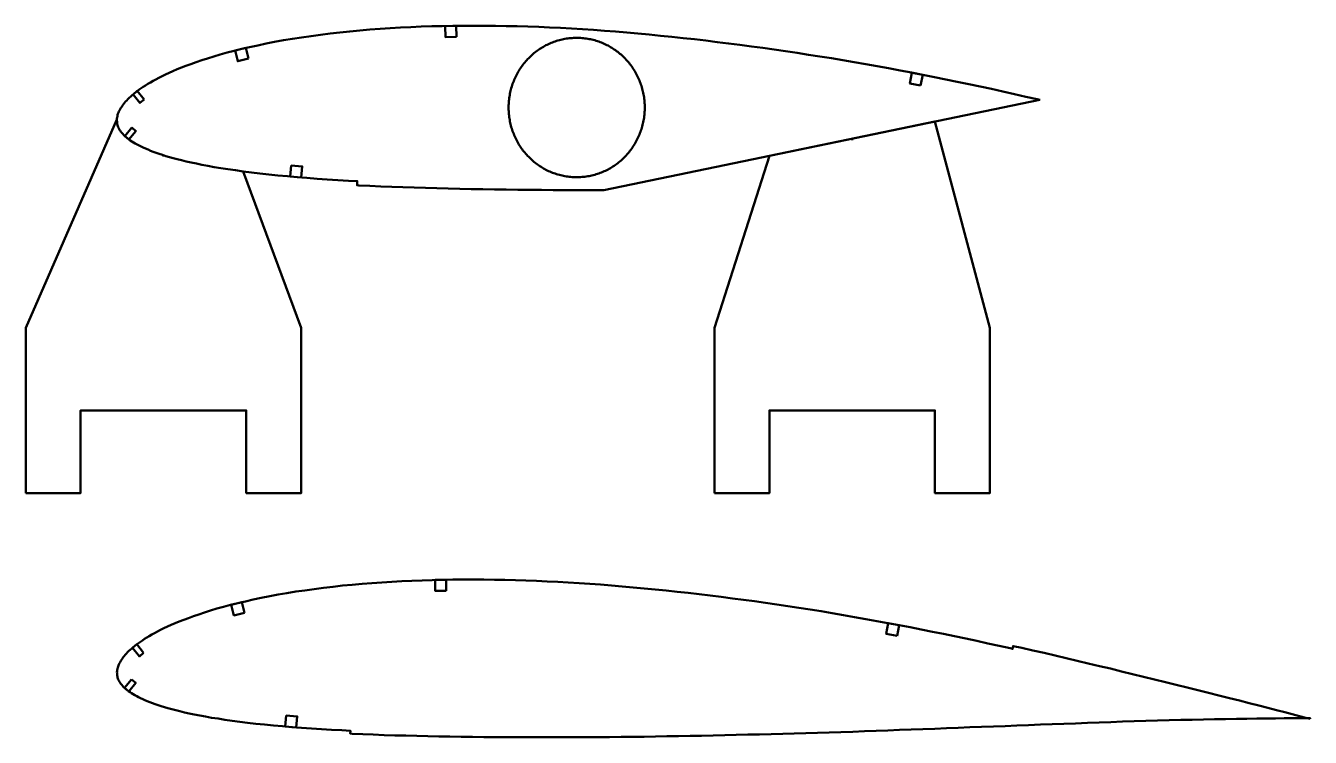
# Model space of a CAD drawing. Header units: metres. Extents: x -32 to 1074, y -15727 to -24.
# Drawn here: x -32 to 434.3, y -15128.7 to -14870.3 of the extents above; entities that cross this region are included whole.
import ezdxf

# ---------------------------------------------------------------- set-up
doc = ezdxf.new("R2010")
doc.units = ezdxf.units.M
doc.layers.add('Layer', color=7, linetype='Continuous', lineweight=50)

msp = doc.modelspace()

# ---------------------------------------------------------------- linework, layer by layer
at = {"layer": 'Layer', "color": 1}
for p, q in [((268.05, -14911.3), (268.05, -14911.8)), ((18.05, -14917.33), (18.05, -14917.83))]:
    msp.add_line(p, q, dxfattribs=at)
at = {"layer": 'Layer'}
for points in [[(336.11, -14897.19), (336.11, -14897.19), (335.23, -14896.99), (331.08, -14896.06), (326.93, -14895.12), (322.79, -14894.19), (318.65, -14893.27), (314.5, -14892.38), (310.35, -14891.52), (306.19, -14890.67), (302.03, -14889.82), (297.88, -14888.96), (293.73, -14888.13), (289.58, -14887.32), (285.42, -14886.54), (281.26, -14885.77), (277.1, -14885.02), (272.95, -14884.26), (268.8, -14883.53), (264.65, -14882.82), (260.5, -14882.13), (256.34, -14881.48), (252.18, -14880.83), (248.03, -14880.19), (243.89, -14879.56), (239.74, -14878.95), (235.6, -14878.37), (231.46, -14877.81), (227.32, -14877.27), (223.18, -14876.73), (219.05, -14876.21), (214.93, -14875.71), (210.81, -14875.23), (206.69, -14874.78), (202.58, -14874.35), (198.47, -14873.93), (194.38, -14873.52), (190.29, -14873.14), (186.22, -14872.78), (182.17, -14872.44), (178.14, -14872.13), (174.13, -14871.84), (170.13, -14871.57), (166.15, -14871.33), (162.18, -14871.11), (158.22, -14870.92), (154.26, -14870.76), (150.32, -14870.61), (146.4, -14870.49), (142.48, -14870.4), (138.58, -14870.33), (134.69, -14870.29), (130.81, -14870.29), (126.94, -14870.3), (123.09, -14870.35), (119.26, -14870.42), (115.44, -14870.52), (111.65, -14870.64), (107.86, -14870.8), (104.11, -14870.98), (100.38, -14871.2), (96.66, -14871.45), (92.98, -14871.73), (89.32, -14872.03), (85.7, -14872.36), (82.12, -14872.73), (78.58, -14873.15), (75.07, -14873.59), (71.61, -14874.05), (68.21, -14874.52), (64.88, -14875.03), (61.61, -14875.59), (58.42, -14876.18), (55.3, -14876.81), (52.27, -14877.44), (49.32, -14878.08), (46.49, -14878.72), (43.77, -14879.38), (41.17, -14880.05), (38.68, -14880.75), (36.32, -14881.45), (34.07, -14882.15), (31.94, -14882.85), (29.92, -14883.53), (28.02, -14884.2), (26.23, -14884.85), (24.55, -14885.49), (22.98, -14886.13), (21.5, -14886.76), (20.11, -14887.38), (18.81, -14887.99), (17.58, -14888.59), (16.42, -14889.19), (15.33, -14889.77), (14.3, -14890.34), (13.33, -14890.89), (12.41, -14891.44), (11.55, -14891.96), (10.73, -14892.49), (9.96, -14893), (9.23, -14893.51), (8.55, -14894.01), (7.89, -14894.51), (7.29, -14894.99), (6.71, -14895.48), (6.17, -14895.96), (5.66, -14896.44), (5.18, -14896.92), (4.73, -14897.39), (4.31, -14897.85), (3.91, -14898.32), (3.55, -14898.78), (3.21, -14899.23), (2.89, -14899.69), (2.6, -14900.14), (2.32, -14900.6), (2.08, -14901.03), (1.86, -14901.44), (1.69, -14901.83), (1.55, -14902.24), (1.43, -14902.68), (1.34, -14903.12), (1.25, -14903.59), (1.19, -14903.95), (1.15, -14904.38), (1.18, -14904.71), (1.2, -14905.15), (1.24, -14905.58), (1.29, -14905.98), (1.37, -14906.38), (1.47, -14906.77), (1.62, -14907.17), (1.8, -14907.55), (2.03, -14907.96), (2.29, -14908.36), (2.59, -14908.78), (2.92, -14909.19), (3.27, -14909.59), (3.64, -14909.99), (4.05, -14910.38), (4.5, -14910.78), (4.96, -14911.16), (5.47, -14911.55), (6, -14911.93), (6.57, -14912.3), (7.18, -14912.68), (7.82, -14913.05), (8.5, -14913.43), (9.21, -14913.81), (9.95, -14914.18), (10.74, -14914.56), (11.57, -14914.93), (12.45, -14915.3), (13.38, -14915.68), (14.37, -14916.06), (15.41, -14916.44), (16.5, -14916.83), (17.66, -14917.21), (18.89, -14917.6), (20.2, -14917.99), (21.59, -14918.38), (23.08, -14918.76), (24.66, -14919.16), (26.34, -14919.57), (28.12, -14919.98), (30.02, -14920.38), (32.04, -14920.79), (34.19, -14921.2), (36.47, -14921.6), (38.9, -14921.99), (41.47, -14922.37), (44.18, -14922.77), (47.01, -14923.18), (49.97, -14923.57), (53.06, -14923.94), (56.27, -14924.29), (59.59, -14924.62), (63.02, -14924.93), (66.54, -14925.25), (70.13, -14925.57), (73.79, -14925.86), (77.52, -14926.12), (81.32, -14926.35), (85.17, -14926.56), (88.4, -14926.73), (88.32, -14928.22), (88.99, -14928.26), (92.94, -14928.46), (96.92, -14928.65), (100.94, -14928.82), (104.98, -14928.96), (109.06, -14929.08), (113.16, -14929.21), (117.28, -14929.33), (121.43, -14929.44), (125.6, -14929.54), (129.78, -14929.62), (133.99, -14929.69), (138.21, -14929.75), (142.44, -14929.8), (146.69, -14929.85), (150.96, -14929.89), (155.23, -14929.92), (159.51, -14929.95), (163.81, -14929.97), (168.11, -14929.98), (172.41, -14929.99), (177.95, -14929.98), (336.11, -14897.19)], [(336.11, -14897.19), (336.11, -14897.19), (335.23, -14896.99), (331.08, -14896.06), (326.93, -14895.12), (322.79, -14894.19), (318.65, -14893.27), (314.5, -14892.38), (310.35, -14891.52), (306.19, -14890.67), (302.03, -14889.82), (297.88, -14888.96), (293.73, -14888.13), (289.58, -14887.32), (285.42, -14886.54), (281.26, -14885.77), (277.1, -14885.02), (272.95, -14884.26), (268.8, -14883.53), (264.65, -14882.82), (260.5, -14882.13), (256.34, -14881.48), (252.18, -14880.83), (248.03, -14880.19), (243.89, -14879.56), (239.74, -14878.95), (235.6, -14878.37), (231.46, -14877.81), (227.32, -14877.27), (223.18, -14876.73), (219.05, -14876.21), (214.93, -14875.71), (210.81, -14875.23), (206.69, -14874.78), (202.58, -14874.35), (198.47, -14873.93), (194.38, -14873.52), (190.29, -14873.14), (186.22, -14872.78), (182.17, -14872.44), (178.14, -14872.13), (174.13, -14871.84), (170.13, -14871.57), (166.15, -14871.33), (162.18, -14871.11), (158.22, -14870.92), (154.26, -14870.76), (150.32, -14870.61), (146.4, -14870.49), (142.48, -14870.4), (138.58, -14870.33), (134.69, -14870.29), (130.81, -14870.29), (126.94, -14870.3), (123.09, -14870.35), (119.26, -14870.42), (115.44, -14870.52), (111.65, -14870.64), (107.86, -14870.8), (104.11, -14870.98), (100.38, -14871.2), (96.66, -14871.45), (92.98, -14871.73), (89.32, -14872.03), (85.7, -14872.36), (82.12, -14872.73), (78.58, -14873.15), (75.07, -14873.59), (71.61, -14874.05), (68.21, -14874.52), (64.88, -14875.03), (61.61, -14875.59), (58.42, -14876.18), (55.3, -14876.81), (52.27, -14877.44), (49.32, -14878.08), (46.49, -14878.72), (43.77, -14879.38), (41.17, -14880.05), (38.68, -14880.75), (36.32, -14881.45), (34.07, -14882.15), (31.94, -14882.85), (29.92, -14883.53), (28.02, -14884.2), (26.23, -14884.85), (24.55, -14885.49), (22.98, -14886.13), (21.5, -14886.76), (20.11, -14887.38), (18.81, -14887.99), (17.58, -14888.59), (16.42, -14889.19), (15.33, -14889.77), (14.3, -14890.34), (13.33, -14890.89), (12.41, -14891.44), (11.55, -14891.96), (10.73, -14892.49), (9.96, -14893), (9.23, -14893.51), (8.55, -14894.01), (7.89, -14894.51), (7.29, -14894.99), (6.71, -14895.48), (6.17, -14895.96), (5.66, -14896.44), (5.18, -14896.92), (4.73, -14897.39), (4.31, -14897.85), (3.91, -14898.32), (3.55, -14898.78), (3.21, -14899.23), (2.89, -14899.69), (2.6, -14900.14), (2.32, -14900.6), (2.08, -14901.03), (1.86, -14901.44), (1.69, -14901.83), (1.55, -14902.24), (1.43, -14902.68), (1.34, -14903.12), (1.25, -14903.59), (1.19, -14903.95), (1.15, -14904.38), (1.18, -14904.71), (1.2, -14905.15), (1.24, -14905.58), (1.29, -14905.98), (1.37, -14906.38), (1.47, -14906.77), (1.62, -14907.17), (1.8, -14907.55), (2.03, -14907.96), (2.29, -14908.36), (2.59, -14908.78), (2.92, -14909.19), (3.27, -14909.59), (3.64, -14909.99), (4.05, -14910.38), (4.5, -14910.78), (4.96, -14911.16), (5.47, -14911.55), (6, -14911.93), (6.57, -14912.3), (7.18, -14912.68), (7.82, -14913.05), (8.5, -14913.43), (9.21, -14913.81), (9.95, -14914.18), (10.74, -14914.56), (11.57, -14914.93), (12.45, -14915.3), (13.38, -14915.68), (14.37, -14916.06), (15.41, -14916.44), (16.5, -14916.83), (17.66, -14917.21), (18.89, -14917.6), (20.2, -14917.99), (21.59, -14918.38), (23.08, -14918.76), (24.66, -14919.16), (26.34, -14919.57), (28.12, -14919.98), (30.02, -14920.38), (32.04, -14920.79), (34.19, -14921.2), (36.47, -14921.6), (38.9, -14921.99), (41.47, -14922.37), (44.18, -14922.77), (47.01, -14923.18), (49.97, -14923.57), (53.06, -14923.94), (56.27, -14924.29), (59.59, -14924.62), (63.02, -14924.93), (66.54, -14925.25), (70.13, -14925.57), (73.79, -14925.86), (77.52, -14926.12), (81.32, -14926.35), (85.17, -14926.56), (88.4, -14926.73), (88.32, -14928.22), (88.99, -14928.26), (92.94, -14928.46), (96.92, -14928.65), (100.94, -14928.82), (104.98, -14928.96), (109.06, -14929.08), (113.16, -14929.21), (117.28, -14929.33), (121.43, -14929.44), (125.6, -14929.54), (129.78, -14929.62), (133.99, -14929.69), (138.21, -14929.75), (142.44, -14929.8), (146.69, -14929.85), (150.96, -14929.89), (155.23, -14929.92), (159.51, -14929.95), (163.81, -14929.97), (168.11, -14929.98), (172.41, -14929.99), (177.95, -14929.98), (336.11, -14897.19)], [(192.76, -14900), (192.75, -14899.47), (192.74, -14898.94), (192.71, -14898.41), (192.67, -14897.88), (192.62, -14897.35), (192.56, -14896.82), (192.49, -14896.29), (192.41, -14895.77), (192.32, -14895.24), (192.22, -14894.72), (192.1, -14894.2), (191.98, -14893.69), (191.84, -14893.17), (191.7, -14892.66), (191.54, -14892.16), (191.38, -14891.65), (191.2, -14891.15), (191.01, -14890.66), (190.82, -14890.16), (190.61, -14889.68), (190.39, -14889.19), (190.17, -14888.72), (189.93, -14888.24), (189.68, -14887.77), (189.43, -14887.31), (189.16, -14886.85), (188.89, -14886.4), (188.6, -14885.96), (188.31, -14885.52), (188.01, -14885.09), (187.7, -14884.66), (187.38, -14884.24), (187.05, -14883.83), (186.72, -14883.42), (186.37, -14883.02), (186.02, -14882.63), (185.66, -14882.25), (185.29, -14881.88), (184.92, -14881.51), (184.53, -14881.15), (184.14, -14880.8), (183.74, -14880.46), (183.34, -14880.12), (182.93, -14879.8), (182.51, -14879.48), (182.09, -14879.18), (181.66, -14878.88), (181.22, -14878.59), (180.78, -14878.31), (180.33, -14878.04), (179.88, -14877.78), (179.42, -14877.54), (178.95, -14877.3), (178.48, -14877.07), (178.01, -14876.85), (177.53, -14876.64), (177.05, -14876.44), (176.57, -14876.25), (176.08, -14876.07), (175.58, -14875.9), (175.09, -14875.75), (174.59, -14875.6), (174.09, -14875.47), (173.58, -14875.34), (173.07, -14875.23), (172.57, -14875.13), (172.05, -14875.03), (171.54, -14874.95), (171.03, -14874.88), (170.51, -14874.82), (169.99, -14874.78), (169.47, -14874.74), (168.96, -14874.72), (168.44, -14874.7), (167.92, -14874.7), (167.4, -14874.71), (166.88, -14874.73), (166.36, -14874.76), (165.84, -14874.8), (165.33, -14874.85), (164.81, -14874.92), (164.3, -14874.99), (163.78, -14875.08), (163.27, -14875.17), (162.76, -14875.28), (162.26, -14875.4), (161.76, -14875.53), (161.25, -14875.67), (160.76, -14875.82), (160.26, -14875.99), (159.77, -14876.16), (159.28, -14876.34), (158.8, -14876.54), (158.32, -14876.74), (157.84, -14876.95), (157.37, -14877.18), (156.91, -14877.41), (156.45, -14877.66), (155.99, -14877.91), (155.54, -14878.18), (155.1, -14878.45), (154.66, -14878.73), (154.22, -14879.03), (153.8, -14879.33), (153.37, -14879.64), (152.96, -14879.96), (152.55, -14880.29), (152.15, -14880.63), (151.76, -14880.97), (151.37, -14881.33), (150.99, -14881.69), (150.62, -14882.06), (150.25, -14882.44), (149.9, -14882.83), (149.55, -14883.22), (149.21, -14883.62), (148.88, -14884.03), (148.55, -14884.45), (148.24, -14884.87), (147.93, -14885.3), (147.63, -14885.74), (147.35, -14886.18), (147.07, -14886.63), (146.8, -14887.08), (146.54, -14887.54), (146.29, -14888.01), (146.04, -14888.48), (145.81, -14888.95), (145.59, -14889.43), (145.38, -14889.92), (145.18, -14890.41), (144.99, -14890.9), (144.8, -14891.4), (144.63, -14891.9), (144.47, -14892.41), (144.32, -14892.92), (144.18, -14893.43), (144.05, -14893.94), (143.93, -14894.46), (143.82, -14894.98), (143.73, -14895.5), (143.64, -14896.03), (143.56, -14896.55), (143.5, -14897.08), (143.44, -14897.61), (143.4, -14898.14), (143.37, -14898.67), (143.35, -14899.2), (143.33, -14899.73), (143.33, -14900.27), (143.35, -14900.8), (143.37, -14901.33), (143.4, -14901.86), (143.44, -14902.39), (143.5, -14902.92), (143.56, -14903.45), (143.64, -14903.97), (143.73, -14904.5), (143.82, -14905.02), (143.93, -14905.54), (144.05, -14906.06), (144.18, -14906.57), (144.32, -14907.08), (144.47, -14907.59), (144.63, -14908.1), (144.8, -14908.6), (144.99, -14909.1), (145.18, -14909.59), (145.38, -14910.08), (145.59, -14910.57), (145.81, -14911.05), (146.04, -14911.52), (146.29, -14911.99), (146.54, -14912.46), (146.8, -14912.92), (147.07, -14913.37), (147.35, -14913.82), (147.63, -14914.26), (147.93, -14914.7), (148.24, -14915.13), (148.55, -14915.55), (148.88, -14915.97), (149.21, -14916.38), (149.55, -14916.78), (149.9, -14917.17), (150.25, -14917.56), (150.62, -14917.94), (150.99, -14918.31), (151.37, -14918.67), (151.76, -14919.03), (152.15, -14919.37), (152.55, -14919.71), (152.96, -14920.04), (153.37, -14920.36), (153.8, -14920.67), (154.22, -14920.97), (154.66, -14921.27), (155.1, -14921.55), (155.54, -14921.82), (155.99, -14922.09), (156.45, -14922.34), (156.91, -14922.59), (157.37, -14922.82), (157.84, -14923.05), (158.32, -14923.26), (158.8, -14923.46), (159.28, -14923.66), (159.77, -14923.84), (160.26, -14924.01), (160.76, -14924.18), (161.25, -14924.33), (161.76, -14924.47), (162.26, -14924.6), (162.76, -14924.72), (163.27, -14924.83), (163.78, -14924.92), (164.3, -14925.01), (164.81, -14925.08), (165.33, -14925.15), (165.84, -14925.2), (166.36, -14925.24), (166.88, -14925.27), (167.4, -14925.29), (167.92, -14925.3), (168.44, -14925.3), (168.96, -14925.28), (169.47, -14925.26), (169.99, -14925.22), (170.51, -14925.18), (171.03, -14925.12), (171.54, -14925.05), (172.05, -14924.97), (172.57, -14924.87), (173.07, -14924.77), (173.58, -14924.66), (174.09, -14924.53), (174.59, -14924.4), (175.09, -14924.25), (175.58, -14924.1), (176.08, -14923.93), (176.57, -14923.75), (177.05, -14923.56), (177.53, -14923.36), (178.01, -14923.15), (178.48, -14922.93), (178.95, -14922.7), (179.42, -14922.46), (179.88, -14922.22), (180.33, -14921.96), (180.78, -14921.69), (181.22, -14921.41), (181.66, -14921.12), (182.09, -14920.82), (182.51, -14920.52), (182.93, -14920.2), (183.34, -14919.88), (183.74, -14919.54), (184.14, -14919.2), (184.53, -14918.85), (184.92, -14918.49), (185.29, -14918.12), (185.66, -14917.75), (186.02, -14917.37), (186.37, -14916.98), (186.72, -14916.58), (187.05, -14916.17), (187.38, -14915.76), (187.7, -14915.34), (188.01, -14914.91), (188.31, -14914.48), (188.6, -14914.04), (188.89, -14913.6), (189.16, -14913.15), (189.43, -14912.69), (189.68, -14912.23), (189.93, -14911.76), (190.17, -14911.28), (190.39, -14910.81), (190.61, -14910.32), (190.82, -14909.84), (191.01, -14909.34), (191.2, -14908.85), (191.38, -14908.35), (191.54, -14907.84), (191.7, -14907.34), (191.84, -14906.83), (191.98, -14906.31), (192.1, -14905.8), (192.22, -14905.28), (192.32, -14904.76), (192.41, -14904.23), (192.49, -14903.71), (192.56, -14903.18), (192.62, -14902.65), (192.67, -14902.12), (192.71, -14901.59), (192.74, -14901.06), (192.75, -14900.53), (192.76, -14900)], [(434.26, -15121.96), (432.77, -15121.58), (430.39, -15120.96), (427.81, -15120.29), (425.05, -15119.57), (422.09, -15118.82), (418.94, -15118.01), (415.64, -15117.15), (412.2, -15116.26), (408.63, -15115.35), (404.96, -15114.43), (401.2, -15113.5), (397.38, -15112.54), (393.52, -15111.57), (389.62, -15110.58), (385.69, -15109.6), (381.74, -15108.63), (377.76, -15107.67), (373.78, -15106.69), (369.79, -15105.7), (365.79, -15104.71), (361.79, -15103.73), (357.78, -15102.78), (353.76, -15101.84), (349.74, -15100.9), (345.73, -15099.93), (341.71, -15098.97), (337.7, -15098.02), (333.68, -15097.1), (329.65, -15096.2), (326.47, -15095.51), (326.25, -15096.54), (325.38, -15096.35), (321.35, -15095.47), (317.32, -15094.57), (313.3, -15093.69), (309.27, -15092.81), (305.25, -15091.97), (301.21, -15091.15), (297.17, -15090.35), (293.13, -15089.54), (289.09, -15088.73), (285.06, -15087.94), (281.03, -15087.17), (276.99, -15086.44), (272.95, -15085.71), (268.91, -15085), (264.87, -15084.29), (260.84, -15083.59), (256.81, -15082.92), (252.78, -15082.28), (248.74, -15081.66), (244.7, -15081.05), (240.67, -15080.44), (236.64, -15079.85), (232.62, -15079.28), (228.59, -15078.74), (224.57, -15078.21), (220.55, -15077.7), (216.53, -15077.2), (212.52, -15076.72), (208.51, -15076.25), (204.51, -15075.8), (200.52, -15075.38), (196.52, -15074.98), (192.54, -15074.59), (188.56, -15074.22), (184.59, -15073.87), (180.64, -15073.53), (176.71, -15073.23), (172.79, -15072.94), (168.89, -15072.68), (165.01, -15072.44), (161.15, -15072.22), (157.29, -15072.03), (153.45, -15071.86), (149.61, -15071.72), (145.78, -15071.6), (141.97, -15071.5), (138.17, -15071.43), (134.38, -15071.38), (130.61, -15071.36), (126.84, -15071.37), (123.09, -15071.41), (119.35, -15071.47), (115.63, -15071.55), (111.93, -15071.67), (108.24, -15071.81), (104.57, -15071.98), (100.93, -15072.17), (97.31, -15072.4), (93.7, -15072.66), (90.13, -15072.95), (86.58, -15073.26), (83.07, -15073.59), (79.6, -15073.97), (76.16, -15074.39), (72.76, -15074.84), (69.4, -15075.3), (66.11, -15075.77), (62.87, -15076.28), (59.71, -15076.84), (56.61, -15077.43), (53.58, -15078.05), (50.64, -15078.68), (47.79, -15079.31), (45.04, -15079.94), (42.41, -15080.59), (39.89, -15081.26), (37.48, -15081.95), (35.18, -15082.64), (33, -15083.34), (30.94, -15084.02), (28.98, -15084.69), (27.14, -15085.35), (25.41, -15085.99), (23.79, -15086.62), (22.26, -15087.24), (20.83, -15087.86), (19.49, -15088.47), (18.22, -15089.07), (17.03, -15089.66), (15.91, -15090.24), (14.86, -15090.81), (13.86, -15091.37), (12.92, -15091.91), (12.03, -15092.44), (11.2, -15092.96), (10.41, -15093.47), (9.67, -15093.97), (8.96, -15094.47), (8.3, -15094.96), (7.67, -15095.44), (7.09, -15095.91), (6.52, -15096.39), (6, -15096.86), (5.51, -15097.32), (5.05, -15097.79), (4.61, -15098.24), (4.21, -15098.7), (3.83, -15099.15), (3.48, -15099.6), (3.15, -15100.04), (2.84, -15100.48), (2.56, -15100.92), (2.3, -15101.36), (2.06, -15101.79), (1.86, -15102.18), (1.7, -15102.56), (1.56, -15102.95), (1.45, -15103.37), (1.36, -15103.81), (1.27, -15104.26), (1.22, -15104.61), (1.18, -15105.02), (1.21, -15105.34), (1.24, -15105.77), (1.27, -15106.17), (1.32, -15106.57), (1.4, -15106.95), (1.5, -15107.32), (1.65, -15107.7), (1.82, -15108.08), (2.04, -15108.46), (2.3, -15108.86), (2.59, -15109.25), (2.91, -15109.65), (3.25, -15110.04), (3.61, -15110.42), (4.01, -15110.8), (4.44, -15111.18), (4.9, -15111.55), (5.39, -15111.92), (5.91, -15112.29), (6.46, -15112.65), (7.05, -15113.01), (7.67, -15113.37), (8.33, -15113.73), (9.02, -15114.1), (9.75, -15114.46), (10.51, -15114.81), (11.32, -15115.17), (12.18, -15115.53), (13.08, -15115.89), (14.04, -15116.25), (15.05, -15116.62), (16.11, -15116.99), (17.24, -15117.36), (18.44, -15117.73), (19.7, -15118.1), (21.05, -15118.47), (22.5, -15118.84), (24.04, -15119.22), (25.67, -15119.6), (27.4, -15119.99), (29.24, -15120.38), (31.21, -15120.77), (33.29, -15121.15), (35.51, -15121.53), (37.87, -15121.89), (40.37, -15122.26), (43, -15122.63), (45.75, -15123.01), (48.62, -15123.38), (51.62, -15123.73), (54.74, -15124.05), (57.96, -15124.36), (61.29, -15124.64), (64.71, -15124.93), (68.2, -15125.22), (71.75, -15125.49), (75.38, -15125.72), (79.06, -15125.93), (82.8, -15126.12), (85.93, -15126.27), (85.88, -15127.31), (86.54, -15127.34), (90.37, -15127.53), (94.23, -15127.69), (98.13, -15127.83), (102.05, -15127.95), (106.01, -15128.05), (109.99, -15128.15), (113.99, -15128.25), (118.02, -15128.35), (122.06, -15128.42), (126.12, -15128.48), (130.2, -15128.53), (134.3, -15128.57), (138.41, -15128.59), (142.54, -15128.62), (146.67, -15128.64), (150.82, -15128.66), (154.98, -15128.66), (159.15, -15128.66), (163.32, -15128.65), (167.5, -15128.64), (171.67, -15128.61), (175.84, -15128.59), (180.01, -15128.56), (184.17, -15128.53), (188.32, -15128.49), (192.49, -15128.44), (196.65, -15128.37), (200.83, -15128.3), (205.01, -15128.23), (209.19, -15128.16), (213.38, -15128.1), (217.57, -15128.02), (221.77, -15127.92), (225.97, -15127.81), (230.18, -15127.7), (234.39, -15127.6), (238.61, -15127.51), (242.83, -15127.42), (247.05, -15127.29), (251.28, -15127.14), (255.52, -15126.99), (259.75, -15126.86), (263.99, -15126.75), (268.23, -15126.63), (272.48, -15126.48), (276.72, -15126.31), (280.98, -15126.14), (285.23, -15125.98), (289.49, -15125.84), (293.74, -15125.7), (298, -15125.55), (302.26, -15125.36), (306.52, -15125.18), (310.78, -15125.02), (315.05, -15124.86), (319.31, -15124.71), (323.58, -15124.57), (327.84, -15124.4), (332.11, -15124.22), (336.37, -15124.05), (340.64, -15123.89), (344.91, -15123.74), (349.17, -15123.6), (353.43, -15123.45), (357.69, -15123.29), (361.94, -15123.13), (366.2, -15122.98), (370.44, -15122.85), (374.68, -15122.73), (378.9, -15122.61), (383.11, -15122.49), (387.29, -15122.37), (391.44, -15122.27), (395.56, -15122.17), (399.62, -15122.08), (403.6, -15122.02), (407.5, -15121.95), (411.28, -15121.9), (414.93, -15121.84), (418.42, -15121.8), (421.71, -15121.78), (424.81, -15121.76), (427.69, -15121.74), (430.36, -15121.73), (432.82, -15121.73), (434.34, -15121.74)], [(434.26, -15121.96), (432.77, -15121.58), (430.39, -15120.96), (427.81, -15120.29), (425.05, -15119.57), (422.09, -15118.82), (418.94, -15118.01), (415.64, -15117.15), (412.2, -15116.26), (408.63, -15115.35), (404.96, -15114.43), (401.2, -15113.5), (397.38, -15112.54), (393.52, -15111.57), (389.62, -15110.58), (385.69, -15109.6), (381.74, -15108.63), (377.76, -15107.67), (373.78, -15106.69), (369.79, -15105.7), (365.79, -15104.71), (361.79, -15103.73), (357.78, -15102.78), (353.76, -15101.84), (349.74, -15100.9), (345.73, -15099.93), (341.71, -15098.97), (337.7, -15098.02), (333.68, -15097.1), (329.65, -15096.2), (326.47, -15095.51), (326.25, -15096.54), (325.38, -15096.35), (321.35, -15095.47), (317.32, -15094.57), (313.3, -15093.69), (309.27, -15092.81), (305.25, -15091.97), (301.21, -15091.15), (297.17, -15090.35), (293.13, -15089.54), (289.09, -15088.73), (285.06, -15087.94), (281.03, -15087.17), (276.99, -15086.44), (272.95, -15085.71), (268.91, -15085), (264.87, -15084.29), (260.84, -15083.59), (256.81, -15082.92), (252.78, -15082.28), (248.74, -15081.66), (244.7, -15081.05), (240.67, -15080.44), (236.64, -15079.85), (232.62, -15079.28), (228.59, -15078.74), (224.57, -15078.21), (220.55, -15077.7), (216.53, -15077.2), (212.52, -15076.72), (208.51, -15076.25), (204.51, -15075.8), (200.52, -15075.38), (196.52, -15074.98), (192.54, -15074.59), (188.56, -15074.22), (184.59, -15073.87), (180.64, -15073.53), (176.71, -15073.23), (172.79, -15072.94), (168.89, -15072.68), (165.01, -15072.44), (161.15, -15072.22), (157.29, -15072.03), (153.45, -15071.86), (149.61, -15071.72), (145.78, -15071.6), (141.97, -15071.5), (138.17, -15071.43), (134.38, -15071.38), (130.61, -15071.36), (126.84, -15071.37), (123.09, -15071.41), (119.35, -15071.47), (115.63, -15071.55), (111.93, -15071.67), (108.24, -15071.81), (104.57, -15071.98), (100.93, -15072.17), (97.31, -15072.4), (93.7, -15072.66), (90.13, -15072.95), (86.58, -15073.26), (83.07, -15073.59), (79.6, -15073.97), (76.16, -15074.39), (72.76, -15074.84), (69.4, -15075.3), (66.11, -15075.77), (62.87, -15076.28), (59.71, -15076.84), (56.61, -15077.43), (53.58, -15078.05), (50.64, -15078.68), (47.79, -15079.31), (45.04, -15079.94), (42.41, -15080.59), (39.89, -15081.26), (37.48, -15081.95), (35.18, -15082.64), (33, -15083.34), (30.94, -15084.02), (28.98, -15084.69), (27.14, -15085.35), (25.41, -15085.99), (23.79, -15086.62), (22.26, -15087.24), (20.83, -15087.86), (19.49, -15088.47), (18.22, -15089.07), (17.03, -15089.66), (15.91, -15090.24), (14.86, -15090.81), (13.86, -15091.37), (12.92, -15091.91), (12.03, -15092.44), (11.2, -15092.96), (10.41, -15093.47), (9.67, -15093.97), (8.96, -15094.47), (8.3, -15094.96), (7.67, -15095.44), (7.09, -15095.91), (6.52, -15096.39), (6, -15096.86), (5.51, -15097.32), (5.05, -15097.79), (4.61, -15098.24), (4.21, -15098.7), (3.83, -15099.15), (3.48, -15099.6), (3.15, -15100.04), (2.84, -15100.48), (2.56, -15100.92), (2.3, -15101.36), (2.06, -15101.79), (1.86, -15102.18), (1.7, -15102.56), (1.56, -15102.95), (1.45, -15103.37), (1.36, -15103.81), (1.27, -15104.26), (1.22, -15104.61), (1.18, -15105.02), (1.21, -15105.34), (1.24, -15105.77), (1.27, -15106.17), (1.32, -15106.57), (1.4, -15106.95), (1.5, -15107.32), (1.65, -15107.7), (1.82, -15108.08), (2.04, -15108.46), (2.3, -15108.86), (2.59, -15109.25), (2.91, -15109.65), (3.25, -15110.04), (3.61, -15110.42), (4.01, -15110.8), (4.44, -15111.18), (4.9, -15111.55), (5.39, -15111.92), (5.91, -15112.29), (6.46, -15112.65), (7.05, -15113.01), (7.67, -15113.37), (8.33, -15113.73), (9.02, -15114.1), (9.75, -15114.46), (10.51, -15114.81), (11.32, -15115.17), (12.18, -15115.53), (13.08, -15115.89), (14.04, -15116.25), (15.05, -15116.62), (16.11, -15116.99), (17.24, -15117.36), (18.44, -15117.73), (19.7, -15118.1), (21.05, -15118.47), (22.5, -15118.84), (24.04, -15119.22), (25.67, -15119.6), (27.4, -15119.99), (29.24, -15120.38), (31.21, -15120.77), (33.29, -15121.15), (35.51, -15121.53), (37.87, -15121.89), (40.37, -15122.26), (43, -15122.63), (45.75, -15123.01), (48.62, -15123.38), (51.62, -15123.73), (54.74, -15124.05), (57.96, -15124.36), (61.29, -15124.64), (64.71, -15124.93), (68.2, -15125.22), (71.75, -15125.49), (75.38, -15125.72), (79.06, -15125.93), (82.8, -15126.12), (85.93, -15126.27), (85.88, -15127.31), (86.54, -15127.34), (90.37, -15127.53), (94.23, -15127.69), (98.13, -15127.83), (102.05, -15127.95), (106.01, -15128.05), (109.99, -15128.15), (113.99, -15128.25), (118.02, -15128.35), (122.06, -15128.42), (126.12, -15128.48), (130.2, -15128.53), (134.3, -15128.57), (138.41, -15128.59), (142.54, -15128.62), (146.67, -15128.64), (150.82, -15128.66), (154.98, -15128.66), (159.15, -15128.66), (163.32, -15128.65), (167.5, -15128.64), (171.67, -15128.61), (175.84, -15128.59), (180.01, -15128.56), (184.17, -15128.53), (188.32, -15128.49), (192.49, -15128.44), (196.65, -15128.37), (200.83, -15128.3), (205.01, -15128.23), (209.19, -15128.16), (213.38, -15128.1), (217.57, -15128.02), (221.77, -15127.92), (225.97, -15127.81), (230.18, -15127.7), (234.39, -15127.6), (238.61, -15127.51), (242.83, -15127.42), (247.05, -15127.29), (251.28, -15127.14), (255.52, -15126.99), (259.75, -15126.86), (263.99, -15126.75), (268.23, -15126.63), (272.48, -15126.48), (276.72, -15126.31), (280.98, -15126.14), (285.23, -15125.98), (289.49, -15125.84), (293.74, -15125.7), (298, -15125.55), (302.26, -15125.36), (306.52, -15125.18), (310.78, -15125.02), (315.05, -15124.86), (319.31, -15124.71), (323.58, -15124.57), (327.84, -15124.4), (332.11, -15124.22), (336.37, -15124.05), (340.64, -15123.89), (344.91, -15123.74), (349.17, -15123.6), (353.43, -15123.45), (357.69, -15123.29), (361.94, -15123.13), (366.2, -15122.98), (370.44, -15122.85), (374.68, -15122.73), (378.9, -15122.61), (383.11, -15122.49), (387.29, -15122.37), (391.44, -15122.27), (395.56, -15122.17), (399.62, -15122.08), (403.6, -15122.02), (407.5, -15121.95), (411.28, -15121.9), (414.93, -15121.84), (418.42, -15121.8), (421.71, -15121.78), (424.81, -15121.76), (427.69, -15121.74), (430.36, -15121.73), (432.82, -15121.73), (434.34, -15121.74)]]:
    msp.add_lwpolyline(points, close=True, dxfattribs=at)
for points in [[(124.41, -14874.32), (120.41, -14874.4), (120.34, -14870.4), (124.34, -14870.32), (124.41, -14874.32)], [(48.92, -14882.24), (45.03, -14883.19), (44.09, -14879.3), (47.98, -14878.36), (48.92, -14882.24)], [(292.91, -14892.04), (288.98, -14891.28), (289.75, -14887.35), (293.67, -14888.12), (292.91, -14892.04)], [(11.07, -14897.1), (9.51, -14898.34), (7.01, -14895.22), (8.57, -14893.97), (11.07, -14897.1)], [(6.52, -14907.26), (8.06, -14908.54), (5.52, -14911.62), (3.98, -14910.35), (6.52, -14907.26)], [(64.46, -14921.05), (68.44, -14921.41), (68.09, -14925.39), (64.1, -14925.03), (64.46, -14921.05)], [(120.71, -15075.43), (116.71, -15075.53), (116.62, -15071.53), (120.62, -15071.44), (120.71, -15075.43)], [(47.5, -15083.46), (43.62, -15084.42), (42.66, -15080.53), (46.54, -15079.57), (47.5, -15083.46)], [(284.32, -15091.87), (280.39, -15091.12), (281.14, -15087.19), (285.06, -15087.94), (284.32, -15091.87)], [(10.86, -15098.01), (9.3, -15099.27), (6.79, -15096.15), (8.35, -15094.9), (10.86, -15098.01)], [(6.44, -15107.65), (7.99, -15108.92), (5.47, -15112.02), (3.92, -15110.75), (6.44, -15107.65)], [(62.63, -15120.74), (66.61, -15121.08), (66.27, -15125.07), (62.29, -15124.73), (62.63, -15120.74)]]:
    msp.add_lwpolyline(points, dxfattribs=at)
at = {"layer": 'Layer', "color": 1}
for points in [[(-31.95, -15040), (-31.95, -14980), (1.15, -14904.38), (1.18, -14904.71), (1.2, -14905.15), (1.24, -14905.58), (1.29, -14905.98), (1.37, -14906.38), (1.47, -14906.77), (1.62, -14907.17), (1.8, -14907.55), (2.03, -14907.96), (2.29, -14908.36), (2.59, -14908.78), (2.92, -14909.19), (3.27, -14909.59), (3.64, -14909.99), (4.05, -14910.38), (4.5, -14910.78), (4.96, -14911.16), (5.47, -14911.55), (6, -14911.93), (6.57, -14912.3), (7.18, -14912.68), (7.82, -14913.05), (8.5, -14913.43), (9.21, -14913.81), (9.95, -14914.18), (10.74, -14914.56), (11.57, -14914.93), (12.45, -14915.3), (13.38, -14915.68), (14.37, -14916.06), (15.41, -14916.44), (16.5, -14916.83), (17.66, -14917.21), (18.89, -14917.6), (20.2, -14917.99), (21.59, -14918.38), (23.08, -14918.76), (24.66, -14919.16), (26.34, -14919.57), (28.12, -14919.98), (30.02, -14920.38), (32.04, -14920.79), (34.19, -14921.2), (36.47, -14921.6), (38.9, -14921.99), (41.47, -14922.37), (44.18, -14922.77), (47.01, -14923.18), (68.05, -14980), (68.05, -15040), (48.1, -15040), (48.1, -15010), (-12, -15010), (-12, -15040)], [(218.05, -15040), (218.05, -14980), (238.05, -14917.52), (298.05, -14905.08), (318.05, -14980), (318.05, -15040), (298.1, -15040), (298.1, -15010), (238, -15010), (238, -15040)]]:
    msp.add_lwpolyline(points, close=True, dxfattribs=at)

doc.saveas('drawing.dxf')
